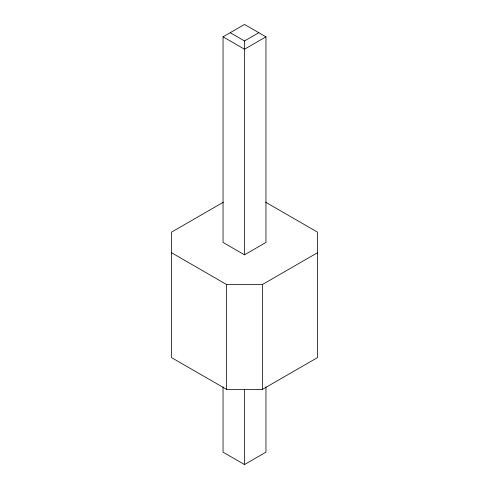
<?xml version="1.0" encoding="UTF-8"?>
<svg xmlns="http://www.w3.org/2000/svg" width="489" height="489" viewBox="0 0 489 489"><rect width="100%" height="100%" fill="white"/><g stroke="black" fill="none" stroke-linecap="round" stroke-linejoin="round"><path stroke-width="0.73" d="M223.045 36.834L244.5 24.45L265.955 36.834L265.955 242.434L244.5 254.824L223.045 242.434L223.045 36.834L244.5 49.218L265.955 36.834M230.197 32.708L244.5 40.966L258.803 32.708M223.345 202.22L171.56 232.116L171.56 357.624L226.621 389.409L262.379 389.409L317.44 357.624L317.44 232.116L265.655 202.22M171.56 252.758L226.621 284.549L262.379 284.549L317.44 252.758M223.045 386.817L223.045 452.166L244.5 464.55L265.955 452.166L265.955 386.817M262.379 284.549L262.379 389.409M244.5 40.966L244.5 254.824M244.5 389.323L244.5 464.55M226.621 284.549L226.621 389.409"/></g></svg>
